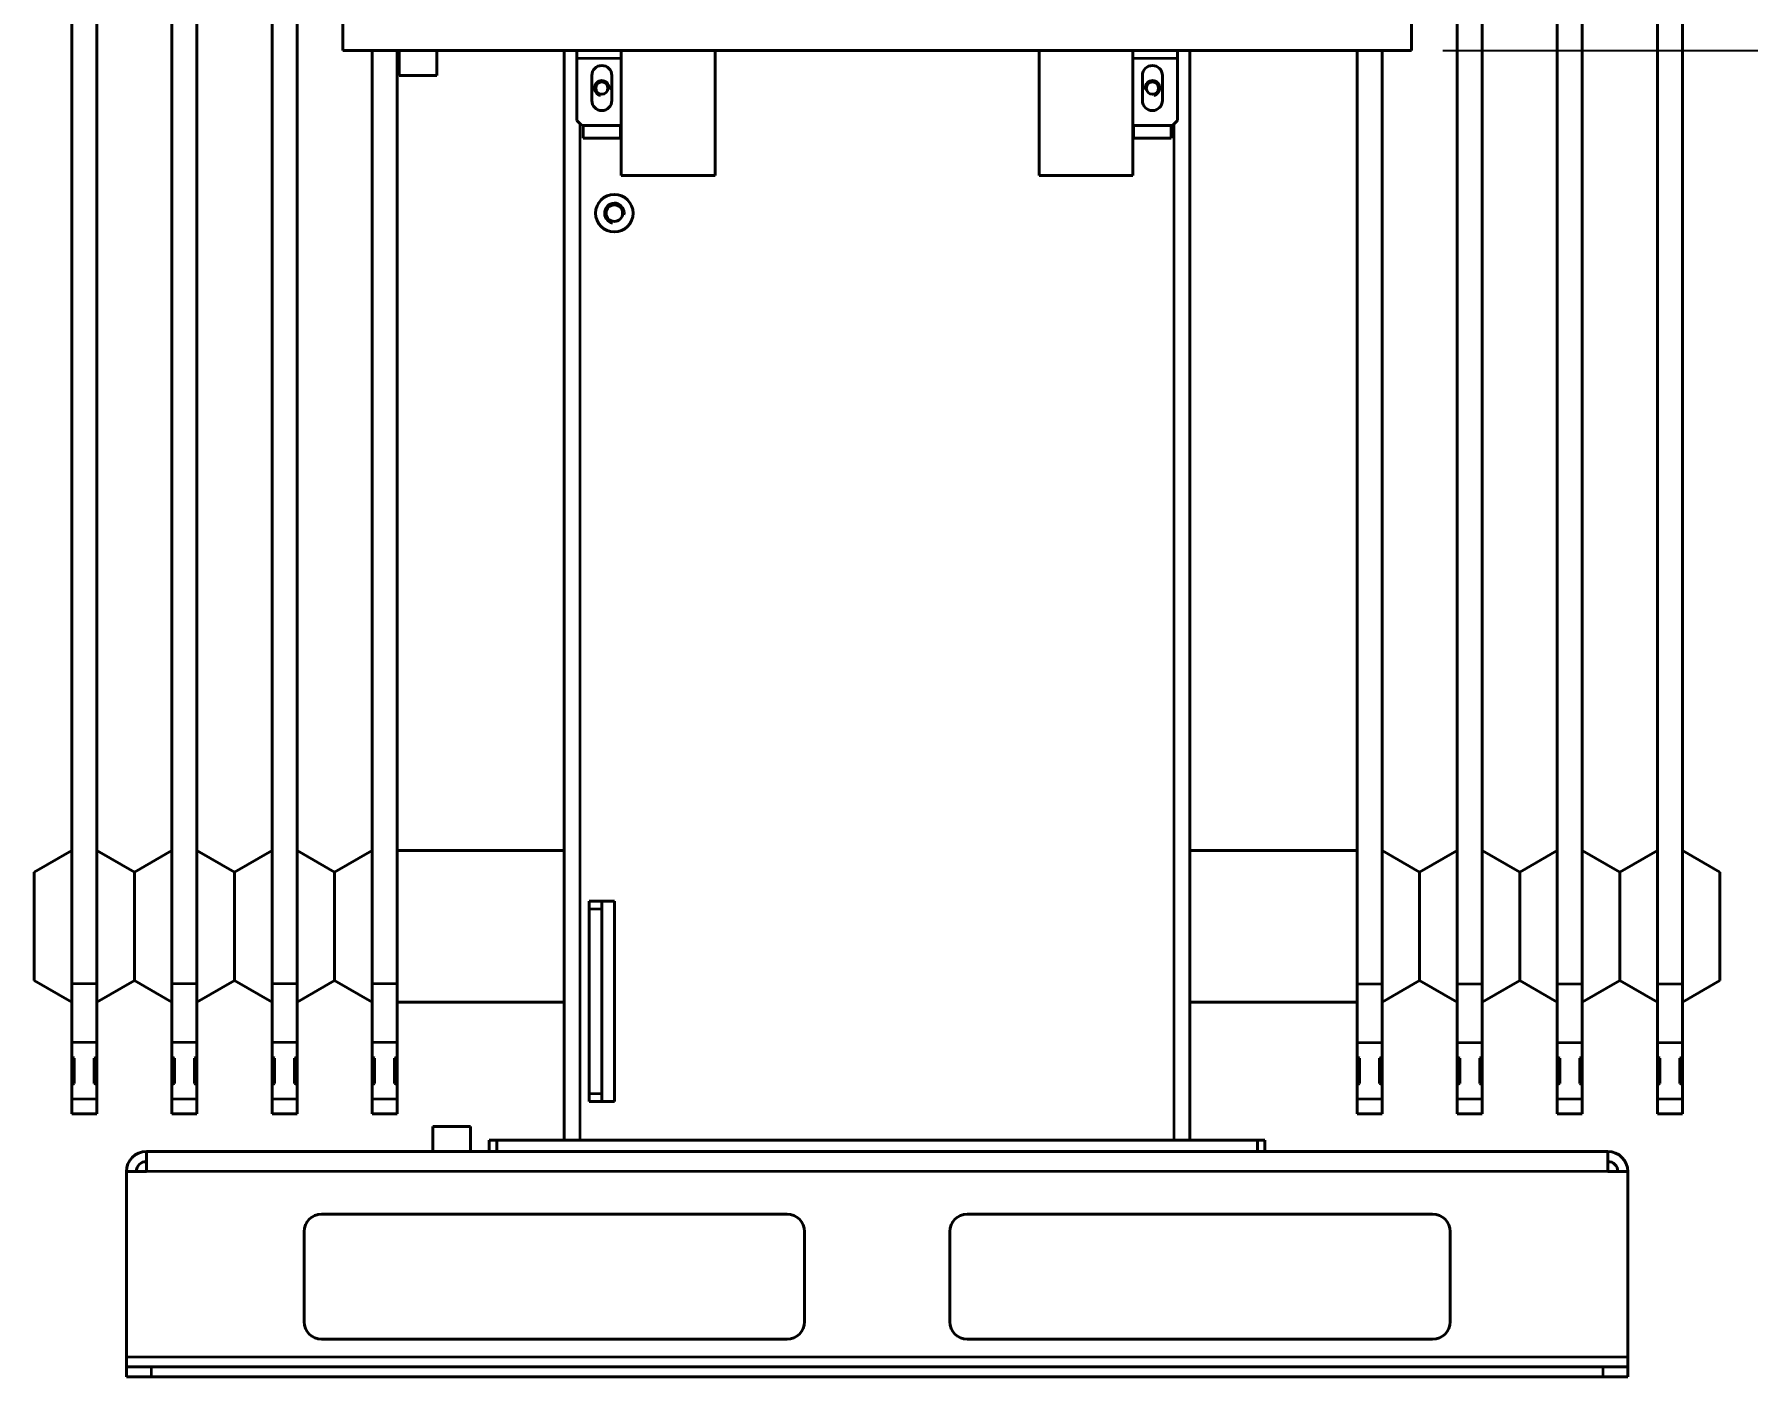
# Model space of a CAD drawing. Header units: millimetres. Extents: x 0 to 4205, y 0 to 2970.
# Drawn here: x 3114 to 3799, y 1162 to 1699 of the extents above; entities that cross this region are included whole.
import ezdxf

# ---------------------------------------------------------------- set-up
doc = ezdxf.new("R2010")
doc.units = ezdxf.units.MM
doc.header["$LTSCALE"] = 5
for name, color, linetype, lineweight in [('가시적인 것(ISO)', 3, 'Continuous', 40), ('가시적인 좁은 것(ISO)', 3, 'Continuous', 35), ('치수(ISO)', 2, 'Continuous', 25)]:
    doc.layers.add(name, color=color, linetype=linetype, lineweight=lineweight)
doc.styles.add('치수 텍스트_PSTEK_POSCO', font='isocp.shx')
doc.dimstyles.new('치수_PSTEK_POSCO', dxfattribs={"dimscale": 5, "dimtxt": 3.5, "dimasz": 2.5, "dimexe": 2, "dimexo": 2.5, "dimgap": 1, "dimtad": 1, "dimrnd": 1e-08, "dimdsep": 46, "dimtxsty": '치수 텍스트_PSTEK_POSCO', "dimcen": 0.09, "dimdle": 10, "dimclrd": 7, "dimclre": 7, "dimclrt": 2, "dimadec": 1, "dimazin": 2, "dimtfac": 1, "dimtmove": 0, "dimatfit": 3, "dimfxl": 0, "dimtolj": 1, "dimlwd": -1, "dimlwe": -1, "dimarcsym": 0})

# ---------------------------------------------------------------- blocks, each defined once
blk = doc.blocks.new('*D44')
at = {"layer": 'Defpoints', "color": 0}
for p in [(3664.14, 2112.12), (3841.73, 2112.12), (3664.14, 1692.12)]:
    blk.add_point(p, dxfattribs=at)
at = {"layer": '치수(ISO)', "color": 7}
for p, q in [((3676.64, 2112.12), (3851.73, 2112.12)), ((3841.73, 1704.62), (3841.73, 2099.62)), ((3676.64, 1692.12), (3851.73, 1692.12))]:
    blk.add_line(p, q, dxfattribs=at)
for points in [[(3839.65, 2099.62), (3843.81, 2099.62), (3841.73, 2112.12)], [(3839.65, 1704.62), (3843.81, 1704.62), (3841.73, 1692.12)]]:
    blk.add_solid(points, dxfattribs=at)
at = {"layer": '치수(ISO)', "color": 2, "insert": (3827.98, 1885.49), "char_height": 17.5, "attachment_point": 4, "rotation": 90, "style": '치수 텍스트_PSTEK_POSCO'}
blk.add_mtext('\\A1;420', dxfattribs=at)

msp = doc.modelspace()

# ---------------------------------------------------------------- linework, layer by layer
at = {"layer": '가시적인 것(ISO)'}
for p, q in [((3237.143, 1692.119), (3237.143, 2077.119)), ((3664.143, 1692.119), (3664.143, 2077.119)), ((3128.843, 1319.153), (3128.843, 1965.085)), ((3138.843, 1965.085), (3138.843, 1319.153)), ((3168.843, 1319.153), (3168.843, 1965.085)), ((3178.843, 1965.085), (3178.843, 1319.153)), ((3208.843, 1319.153), (3208.843, 1965.085)), ((3682.443, 1319.153), (3682.443, 1965.085)), ((3692.443, 1965.085), (3692.443, 1319.153)), ((3722.443, 1319.153), (3722.443, 1965.085)), ((3732.443, 1965.085), (3732.443, 1319.153)), ((3762.443, 1319.153), (3762.443, 1965.085)), ((3772.443, 1965.085), (3772.443, 1319.153)), ((3218.843, 1732.165), (3218.843, 1319.153)), ((3237.143, 1692.119), (3664.143, 1692.119)), ((3248.843, 1319.153), (3248.843, 1692.119)), ((3258.843, 1692.119), (3258.843, 1319.153)), ((3259.643, 1692.119), (3259.643, 1682.119)), ((3274.643, 1692.119), (3274.643, 1682.119)), ((3325.643, 1692.119), (3325.643, 1256.619)), ((3330.643, 1692.119), (3330.643, 1689.119)), ((3348.393, 1642.119), (3348.393, 1692.119)), ((3385.893, 1642.119), (3385.893, 1692.119)), ((3515.393, 1692.119), (3515.393, 1642.119)), ((3552.893, 1692.119), (3552.893, 1642.119)), ((3570.643, 1689.119), (3570.643, 1692.119)), ((3575.643, 1256.619), (3575.643, 1692.119)), ((3642.443, 1319.153), (3642.443, 1692.119)), ((3652.443, 1692.119), (3652.443, 1319.153)), ((3330.643, 1689.119), (3330.643, 1664.119)), ((3570.643, 1664.119), (3570.643, 1689.119)), ((3259.643, 1682.119), (3274.643, 1682.119)), ((3336.643, 1672.119), (3336.643, 1682.119)), ((3344.643, 1682.119), (3344.643, 1672.119)), ((3556.643, 1672.119), (3556.643, 1682.119)), ((3564.643, 1682.119), (3564.643, 1672.119)), ((3332.643, 1662.119), (3330.643, 1664.119)), ((3570.643, 1664.119), (3568.643, 1662.119)), ((3332.643, 1662.119), (3348.393, 1662.119)), ((3333.143, 1662.119), (3333.143, 1657.119)), ((3333.143, 1657.119), (3348.143, 1657.119)), ((3348.143, 1657.119), (3348.143, 1662.119)), ((3552.893, 1662.119), (3568.643, 1662.119)), ((3553.143, 1657.119), (3553.143, 1662.119)), ((3568.143, 1657.119), (3553.143, 1657.119)), ((3568.143, 1662.119), (3568.143, 1657.119)), ((3385.893, 1642.119), (3348.393, 1642.119)), ((3515.393, 1642.119), (3552.893, 1642.119)), ((3113.843, 1363.708), (3128.843, 1372.369)), ((3153.843, 1363.708), (3138.843, 1372.369)), ((3153.843, 1363.708), (3168.843, 1372.369)), ((3193.843, 1363.708), (3178.843, 1372.369)), ((3193.843, 1363.708), (3208.843, 1372.369)), ((3233.843, 1363.708), (3218.843, 1372.369)), ((3233.843, 1363.708), (3248.843, 1372.369)), ((3258.843, 1372.369), (3325.643, 1372.369)), ((3642.443, 1372.369), (3575.643, 1372.369)), ((3667.443, 1363.708), (3652.443, 1372.369)), ((3667.443, 1363.708), (3682.443, 1372.369)), ((3707.443, 1363.708), (3692.443, 1372.369)), ((3707.443, 1363.708), (3722.443, 1372.369)), ((3747.443, 1363.708), (3732.443, 1372.369)), ((3747.443, 1363.708), (3762.443, 1372.369)), ((3787.443, 1363.708), (3772.443, 1372.369)), ((3113.843, 1363.708), (3113.843, 1320.529)), ((3153.843, 1363.708), (3153.843, 1320.529)), ((3193.843, 1363.708), (3193.843, 1320.529)), ((3233.843, 1363.708), (3233.843, 1320.529)), ((3667.443, 1320.529), (3667.443, 1363.708)), ((3707.443, 1320.529), (3707.443, 1363.708)), ((3747.443, 1320.529), (3747.443, 1363.708)), ((3787.443, 1320.529), (3787.443, 1363.708)), ((3340.643, 1352.119), (3335.643, 1352.119)), ((3335.643, 1349.119), (3335.643, 1352.119)), ((3335.643, 1275.119), (3335.643, 1349.119)), ((3340.643, 1352.119), (3345.643, 1352.119)), ((3340.643, 1352.119), (3340.643, 1352.077)), ((3340.643, 1352.077), (3340.643, 1349.119)), ((3340.643, 1349.119), (3340.643, 1275.119)), ((3345.643, 1272.119), (3345.643, 1352.119)), ((3113.843, 1320.529), (3128.843, 1311.869)), ((3128.843, 1319.153), (3128.843, 1295.66)), ((3153.843, 1320.529), (3138.843, 1311.869)), ((3138.843, 1295.66), (3138.843, 1319.153)), ((3153.843, 1320.529), (3168.843, 1311.869)), ((3168.843, 1319.153), (3168.843, 1295.66)), ((3193.843, 1320.529), (3178.843, 1311.869)), ((3178.843, 1295.66), (3178.843, 1319.153)), ((3193.843, 1320.529), (3208.843, 1311.869)), ((3208.843, 1319.153), (3208.843, 1295.66)), ((3233.843, 1320.529), (3218.843, 1311.869)), ((3218.843, 1295.66), (3218.843, 1319.153)), ((3233.843, 1320.529), (3248.843, 1311.869)), ((3248.843, 1319.153), (3248.843, 1295.66)), ((3258.843, 1295.66), (3258.843, 1319.153)), ((3642.443, 1319.153), (3642.443, 1295.66)), ((3667.443, 1320.529), (3652.443, 1311.869)), ((3652.443, 1295.66), (3652.443, 1319.153)), ((3667.443, 1320.529), (3682.443, 1311.869)), ((3682.443, 1319.153), (3682.443, 1295.66)), ((3707.443, 1320.529), (3692.443, 1311.869)), ((3692.443, 1295.66), (3692.443, 1319.153)), ((3707.443, 1320.529), (3722.443, 1311.869)), ((3722.443, 1319.153), (3722.443, 1295.66)), ((3747.443, 1320.529), (3732.443, 1311.869)), ((3732.443, 1295.66), (3732.443, 1319.153)), ((3747.443, 1320.529), (3762.443, 1311.869)), ((3762.443, 1319.153), (3762.443, 1295.66)), ((3787.443, 1320.529), (3772.443, 1311.869)), ((3772.443, 1295.66), (3772.443, 1319.153)), ((3258.843, 1311.869), (3325.643, 1311.869)), ((3642.443, 1311.869), (3575.643, 1311.869)), ((3128.843, 1289.819), (3128.843, 1295.66)), ((3138.843, 1295.66), (3138.843, 1289.819)), ((3168.843, 1289.819), (3168.843, 1295.66)), ((3178.843, 1295.66), (3178.843, 1289.819)), ((3208.843, 1289.819), (3208.843, 1295.66)), ((3218.843, 1295.66), (3218.843, 1289.819)), ((3248.843, 1289.819), (3248.843, 1295.66)), ((3258.843, 1295.66), (3258.843, 1289.819)), ((3642.443, 1289.819), (3642.443, 1295.66)), ((3652.443, 1295.66), (3652.443, 1289.819)), ((3682.443, 1289.819), (3682.443, 1295.66)), ((3692.443, 1295.66), (3692.443, 1289.819)), ((3722.443, 1289.819), (3722.443, 1295.66)), ((3732.443, 1295.66), (3732.443, 1289.819)), ((3762.443, 1289.819), (3762.443, 1295.66)), ((3772.443, 1295.66), (3772.443, 1289.819)), ((3128.843, 1289.819), (3129.843, 1289.385)), ((3128.843, 1278.899), (3128.843, 1289.819)), ((3129.843, 1289.385), (3129.843, 1279.333)), ((3137.843, 1289.385), (3138.843, 1289.819)), ((3137.843, 1279.333), (3137.843, 1289.385)), ((3138.843, 1289.819), (3138.843, 1278.899)), ((3168.843, 1289.819), (3169.843, 1289.385)), ((3168.843, 1278.899), (3168.843, 1289.819)), ((3169.843, 1289.385), (3169.843, 1279.333)), ((3177.843, 1289.385), (3178.843, 1289.819)), ((3177.843, 1279.333), (3177.843, 1289.385)), ((3178.843, 1289.819), (3178.843, 1278.899)), ((3208.843, 1289.819), (3209.843, 1289.385)), ((3208.843, 1278.899), (3208.843, 1289.819)), ((3209.843, 1289.385), (3209.843, 1279.333)), ((3217.843, 1289.385), (3218.843, 1289.819)), ((3217.843, 1279.333), (3217.843, 1289.385)), ((3218.843, 1289.819), (3218.843, 1278.899)), ((3248.843, 1289.819), (3249.843, 1289.385)), ((3248.843, 1278.899), (3248.843, 1289.819)), ((3249.843, 1289.385), (3249.843, 1279.333)), ((3257.843, 1289.385), (3258.843, 1289.819)), ((3257.843, 1279.333), (3257.843, 1289.385)), ((3258.843, 1289.819), (3258.843, 1278.899)), ((3642.443, 1289.819), (3643.443, 1289.385)), ((3642.443, 1278.899), (3642.443, 1289.819)), ((3643.443, 1289.385), (3643.443, 1279.333)), ((3651.443, 1289.385), (3652.443, 1289.819)), ((3651.443, 1279.333), (3651.443, 1289.385)), ((3652.443, 1289.819), (3652.443, 1278.899)), ((3682.443, 1289.819), (3683.443, 1289.385)), ((3682.443, 1278.899), (3682.443, 1289.819)), ((3683.443, 1289.385), (3683.443, 1279.333)), ((3691.443, 1289.385), (3692.443, 1289.819)), ((3691.443, 1279.333), (3691.443, 1289.385)), ((3692.443, 1289.819), (3692.443, 1278.899)), ((3722.443, 1289.819), (3723.443, 1289.385)), ((3722.443, 1278.899), (3722.443, 1289.819)), ((3723.443, 1289.385), (3723.443, 1279.333)), ((3731.443, 1289.385), (3732.443, 1289.819)), ((3731.443, 1279.333), (3731.443, 1289.385)), ((3732.443, 1289.819), (3732.443, 1278.899)), ((3762.443, 1289.819), (3763.443, 1289.385)), ((3762.443, 1278.899), (3762.443, 1289.819)), ((3763.443, 1289.385), (3763.443, 1279.333)), ((3771.443, 1289.385), (3772.443, 1289.819)), ((3771.443, 1279.333), (3771.443, 1289.385)), ((3772.443, 1289.819), (3772.443, 1278.899)), ((3129.843, 1279.333), (3128.843, 1278.899)), ((3128.843, 1273.149), (3128.843, 1278.899)), ((3138.843, 1278.899), (3137.843, 1279.333)), ((3138.843, 1278.899), (3138.843, 1273.149)), ((3169.843, 1279.333), (3168.843, 1278.899)), ((3168.843, 1273.149), (3168.843, 1278.899)), ((3178.843, 1278.899), (3177.843, 1279.333)), ((3178.843, 1278.899), (3178.843, 1273.149)), ((3209.843, 1279.333), (3208.843, 1278.899)), ((3208.843, 1273.149), (3208.843, 1278.899)), ((3218.843, 1278.899), (3217.843, 1279.333)), ((3218.843, 1278.899), (3218.843, 1273.149)), ((3249.843, 1279.333), (3248.843, 1278.899)), ((3248.843, 1273.149), (3248.843, 1278.899)), ((3258.843, 1278.899), (3257.843, 1279.333)), ((3258.843, 1278.899), (3258.843, 1273.149)), ((3335.643, 1272.119), (3335.643, 1275.119)), ((3340.643, 1275.119), (3340.643, 1272.161)), ((3643.443, 1279.333), (3642.443, 1278.899)), ((3642.443, 1273.149), (3642.443, 1278.899)), ((3652.443, 1278.899), (3651.443, 1279.333)), ((3652.443, 1278.899), (3652.443, 1273.149)), ((3683.443, 1279.333), (3682.443, 1278.899)), ((3682.443, 1273.149), (3682.443, 1278.899)), ((3692.443, 1278.899), (3691.443, 1279.333)), ((3692.443, 1278.899), (3692.443, 1273.149)), ((3723.443, 1279.333), (3722.443, 1278.899)), ((3722.443, 1273.149), (3722.443, 1278.899)), ((3732.443, 1278.899), (3731.443, 1279.333)), ((3732.443, 1278.899), (3732.443, 1273.149)), ((3763.443, 1279.333), (3762.443, 1278.899)), ((3762.443, 1273.149), (3762.443, 1278.899)), ((3772.443, 1278.899), (3771.443, 1279.333)), ((3772.443, 1278.899), (3772.443, 1273.149)), ((3128.843, 1273.149), (3128.843, 1267.119)), ((3128.843, 1267.119), (3138.843, 1267.119)), ((3138.843, 1267.119), (3138.843, 1273.149)), ((3168.843, 1273.149), (3168.843, 1267.119)), ((3168.843, 1267.119), (3178.843, 1267.119)), ((3178.843, 1267.119), (3178.843, 1273.149)), ((3208.843, 1273.149), (3208.843, 1267.119)), ((3208.843, 1267.119), (3218.843, 1267.119)), ((3218.843, 1267.119), (3218.843, 1273.149)), ((3248.843, 1273.149), (3248.843, 1267.119)), ((3248.843, 1267.119), (3258.843, 1267.119)), ((3258.843, 1267.119), (3258.843, 1273.149)), ((3335.643, 1272.119), (3340.643, 1272.119)), ((3340.643, 1272.161), (3340.643, 1272.119)), ((3345.643, 1272.119), (3340.643, 1272.119)), ((3642.443, 1273.149), (3642.443, 1267.119)), ((3652.443, 1267.119), (3642.443, 1267.119)), ((3652.443, 1267.119), (3652.443, 1273.149)), ((3682.443, 1273.149), (3682.443, 1267.119)), ((3692.443, 1267.119), (3682.443, 1267.119)), ((3692.443, 1267.119), (3692.443, 1273.149)), ((3722.443, 1273.149), (3722.443, 1267.119)), ((3732.443, 1267.119), (3722.443, 1267.119)), ((3732.443, 1267.119), (3732.443, 1273.149)), ((3762.443, 1273.149), (3762.443, 1267.119)), ((3772.443, 1267.119), (3762.443, 1267.119)), ((3772.443, 1267.119), (3772.443, 1273.149)), ((3288.143, 1262.119), (3273.143, 1262.119)), ((3273.143, 1252.119), (3273.143, 1262.119)), ((3288.143, 1252.119), (3288.143, 1262.119)), ((3298.643, 1256.619), (3295.643, 1256.619)), ((3295.643, 1256.619), (3295.643, 1252.119)), ((3298.643, 1252.119), (3298.643, 1256.619)), ((3602.643, 1256.619), (3298.643, 1256.619)), ((3605.643, 1256.619), (3602.643, 1256.619)), ((3602.643, 1256.619), (3602.643, 1252.119)), ((3605.643, 1252.119), (3605.643, 1256.619)), ((3158.643, 1244.119), (3158.643, 1252.119)), ((3158.643, 1252.119), (3742.643, 1252.119)), ((3742.643, 1252.119), (3742.643, 1244.119)), ((3158.643, 1244.119), (3150.643, 1244.119)), ((3150.643, 1170.119), (3150.643, 1244.119)), ((3750.643, 1244.119), (3742.643, 1244.119)), ((3750.643, 1244.119), (3750.643, 1170.119)), ((3228.643, 1227.119), (3414.643, 1227.119)), ((3486.643, 1227.119), (3672.643, 1227.119)), ((3221.643, 1184.119), (3221.643, 1220.119)), ((3421.643, 1220.119), (3421.643, 1184.119)), ((3479.643, 1184.119), (3479.643, 1220.119)), ((3679.643, 1220.119), (3679.643, 1184.119)), ((3414.643, 1177.119), (3228.643, 1177.119)), ((3672.643, 1177.119), (3486.643, 1177.119)), ((3150.643, 1166.119), (3150.643, 1170.119)), ((3150.643, 1166.119), (3160.643, 1166.119)), ((3150.643, 1166.119), (3150.643, 1162.119)), ((3160.643, 1166.119), (3740.643, 1166.119)), ((3740.643, 1166.119), (3750.643, 1166.119)), ((3750.643, 1166.119), (3750.643, 1170.119)), ((3750.643, 1162.119), (3750.643, 1166.119)), ((3160.643, 1162.119), (3150.643, 1162.119)), ((3160.643, 1162.119), (3740.643, 1162.119)), ((3750.643, 1162.119), (3740.643, 1162.119))]:
    msp.add_line(p, q, dxfattribs=at)
for centre, radius in [((3340.643, 1677.119), 2.459), ((3560.643, 1677.119), 2.459), ((3345.643, 1627.119), 7.5), ((3345.643, 1627.119), 3.324)]:
    msp.add_circle(centre, radius, dxfattribs=at)
for centre, radius, start, end in [((3340.643, 1682.119), 4, 0, 180), ((3560.643, 1682.119), 4, 0, 180), ((3340.643, 1672.119), 4, 180, 0), ((3560.643, 1672.119), 4, 180, 0), ((3158.643, 1244.119), 8, 90, 180), ((3158.643, 1244.119), 4, 90, 180), ((3742.643, 1244.119), 8, 0, 90), ((3742.643, 1244.119), 4, 0, 90), ((3228.643, 1220.119), 7, 90, 180), ((3414.643, 1220.119), 7, 0, 90), ((3486.643, 1220.119), 7, 90, 180), ((3672.643, 1220.119), 7, 0, 90), ((3228.643, 1184.119), 7, 180, 270), ((3414.643, 1184.119), 7, 270, 0), ((3486.643, 1184.119), 7, 180, 270), ((3672.643, 1184.119), 7, 270, 0)]:
    msp.add_arc(centre, radius, start, end, dxfattribs=at)
at = {"layer": '가시적인 좁은 것(ISO)'}
for p, q in [((3330.643, 1689.119), (3348.393, 1689.119)), ((3552.893, 1689.119), (3570.643, 1689.119)), ((3332.043, 1256.619), (3332.043, 1662.719)), ((3569.243, 1662.719), (3569.243, 1256.619)), ((3335.643, 1349.119), (3340.643, 1349.119)), ((3138.843, 1319.153), (3128.843, 1319.153)), ((3178.843, 1319.153), (3168.843, 1319.153)), ((3218.843, 1319.153), (3208.843, 1319.153)), ((3258.843, 1319.153), (3248.843, 1319.153)), ((3642.443, 1319.153), (3652.443, 1319.153)), ((3682.443, 1319.153), (3692.443, 1319.153)), ((3722.443, 1319.153), (3732.443, 1319.153)), ((3762.443, 1319.153), (3772.443, 1319.153)), ((3138.843, 1295.66), (3128.843, 1295.66)), ((3178.843, 1295.66), (3168.843, 1295.66)), ((3218.843, 1295.66), (3208.843, 1295.66)), ((3258.843, 1295.66), (3248.843, 1295.66)), ((3642.443, 1295.66), (3652.443, 1295.66)), ((3682.443, 1295.66), (3692.443, 1295.66)), ((3722.443, 1295.66), (3732.443, 1295.66)), ((3762.443, 1295.66), (3772.443, 1295.66)), ((3340.643, 1275.119), (3335.643, 1275.119)), ((3128.843, 1273.149), (3138.843, 1273.149)), ((3168.843, 1273.149), (3178.843, 1273.149)), ((3208.843, 1273.149), (3218.843, 1273.149)), ((3248.843, 1273.149), (3258.843, 1273.149)), ((3642.443, 1273.149), (3652.443, 1273.149)), ((3682.443, 1273.149), (3692.443, 1273.149)), ((3722.443, 1273.149), (3732.443, 1273.149)), ((3762.443, 1273.149), (3772.443, 1273.149)), ((3742.643, 1244.119), (3158.643, 1244.119)), ((3150.643, 1170.119), (3750.643, 1170.119)), ((3160.643, 1162.119), (3160.643, 1166.119)), ((3740.643, 1166.119), (3740.643, 1162.119))]:
    msp.add_line(p, q, dxfattribs=at)
for centre, radius, start, end in [((3340.643, 1677.119), 3, 350, 260), ((3560.643, 1677.119), 3, 280, 190), ((3345.643, 1627.119), 4, 350, 260)]:
    msp.add_arc(centre, radius, start, end, dxfattribs=at)

# ---------------------------------------------------------------- dimensions: what is measured, and where the dimension line sits
at = {"layer": '치수(ISO)', "color": 7}
dim = msp.add_linear_dim(base=(3841.73, 2112.119), p1=(3664.143, 1692.119), p2=(3664.143, 2112.119), angle=90, dimstyle='치수_PSTEK_POSCO', override={"dimdec": 2, "dimtp": 0, "dimtm": 0, "dimtdec": 2, "dimtofl": 0, "dimatfit": 1}, dxfattribs=at)
dim.commit()
dim.dimension.update_dxf_attribs({"geometry": '*D44', "text_midpoint": (3841.73, 1902.119), "dimtype": 160})

doc.saveas('drawing.dxf')
